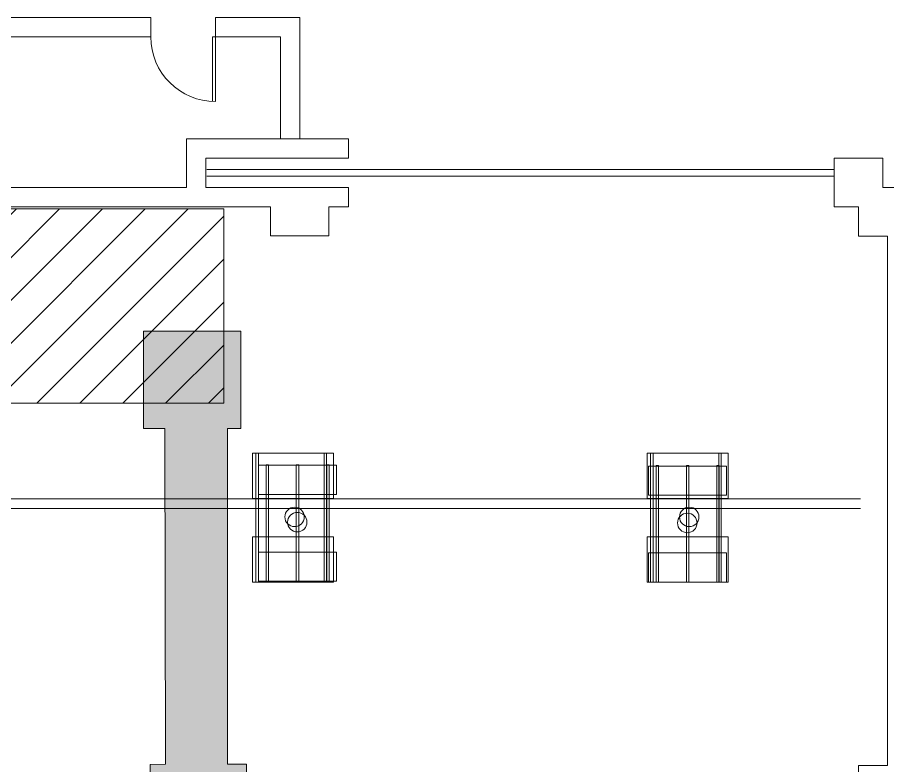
# Model space of a CAD drawing. Header units: inches. Extents: x -10671 to 1761, y -674 to 7170.
# Drawn here: x -3073 to -2535, y 3636 to 4098 of the extents above; entities that cross this region are included whole.
import ezdxf

# ---------------------------------------------------------------- set-up
doc = ezdxf.new("R2010")
doc.units = ezdxf.units.IN
doc.header["$LTSCALE"] = 19.2
doc.header["$MEASUREMENT"] = 0
for name, color, linetype, lineweight in [('DWG-0', 7, 'Continuous', 18), ('Venue-Ceiling-Lights', 7, 'Continuous', 5), ('Venue-Walls and Doors', 7, 'Continuous', 5)]:
    doc.layers.add(name, color=color, linetype=linetype, lineweight=lineweight)
for name, color, linetype, lineweight, true_color in [('PDF', 6, 'Continuous', 5, 0xff00ff), ('Venue-Ceiling-HVAC', 7, 'Continuous', 5, 0xbbbbbb), ('Venue-Concession Area', 2, 'Continuous', 18, 0xffff00), ('Venue-Rigging Steel-High', 7, 'Continuous', 5, 0x800000)]:
    doc.layers.add(name, color=color, linetype=linetype, lineweight=lineweight, true_color=true_color)

# ---------------------------------------------------------------- blocks, each defined once
blk = doc.blocks.new('A-xp01$0$AD03A')
at = {"layer": 'DWG-0'}
for p, q in [((0, 1), (0, 0)), ((0.049, 0), (0.049, 0.999)), ((0, 0), (0.049, 0))]:
    blk.add_line(p, q, dxfattribs=at)
blk.add_arc((0, 0), 1, 0, 90, dxfattribs=at)
blk = doc.blocks.new('Group-1367-1')
at = {"layer": 'PDF'}
for points, invisible_edges in [([(-2660.1, 3791.99, 388), (-2663.18, 3790.35, 388), (-2664.82, 3787.28, 388), (-2660.1, 3791.99, 388)], 15), ([(-2654.69, 3790.35, 388), (-2660.1, 3791.99, 388), (-2664.82, 3787.28, 388), (-2654.69, 3790.35, 388)], 15), ([(-2664.82, 3787.28, 398), (-2664.48, 3788.4, 398), (-2663.18, 3790.35, 398), (-2664.82, 3787.28, 398)], 14), ([(-2663.92, 3782.77, 398), (-2664.82, 3787.28, 398), (-2663.18, 3790.35, 398), (-2663.92, 3782.77, 398)], 15), ([(-2663.18, 3790.35, 388), (-2664.48, 3788.4, 388), (-2664.82, 3787.28, 388), (-2663.18, 3790.35, 388)], 13), ([(-2653.94, 3782.77, 388), (-2654.69, 3790.35, 388), (-2664.82, 3787.28, 388), (-2653.94, 3782.77, 388)], 15), ([(-2664.48, 3788.4, 398), (-2663.92, 3789.44, 398), (-2663.18, 3790.35, 398), (-2664.48, 3788.4, 398)], 12), ([(-2663.18, 3790.35, 388), (-2663.92, 3789.44, 388), (-2664.48, 3788.4, 388), (-2663.18, 3790.35, 388)], 12), ([(-2663.92, 3782.77, 398), (-2663.18, 3790.35, 398), (-2653.05, 3787.28, 398), (-2663.92, 3782.77, 398)], 15), ([(-2663.18, 3790.35, 398), (-2662.27, 3791.1, 398), (-2660.1, 3791.99, 398), (-2663.18, 3790.35, 398)], 14), ([(-2663.18, 3790.35, 398), (-2660.1, 3791.99, 398), (-2657.76, 3791.99, 398), (-2663.18, 3790.35, 398)], 15), ([(-2663.18, 3790.35, 398), (-2657.76, 3791.99, 398), (-2653.05, 3787.28, 398), (-2663.18, 3790.35, 398)], 15), ([(-2660.1, 3791.99, 388), (-2662.27, 3791.1, 388), (-2663.18, 3790.35, 388), (-2660.1, 3791.99, 388)], 13), ([(-2662.27, 3791.1, 398), (-2661.23, 3791.65, 398), (-2660.1, 3791.99, 398), (-2662.27, 3791.1, 398)], 12), ([(-2660.1, 3791.99, 388), (-2661.23, 3791.65, 388), (-2662.27, 3791.1, 388), (-2660.1, 3791.99, 388)], 12), ([(-2660.1, 3791.99, 398), (-2658.93, 3792.11, 398), (-2657.76, 3791.99, 398), (-2660.1, 3791.99, 398)], 12), ([(-2657.76, 3791.99, 388), (-2658.93, 3792.11, 388), (-2660.1, 3791.99, 388), (-2657.76, 3791.99, 388)], 12), ([(-2654.69, 3790.35, 388), (-2657.76, 3791.99, 388), (-2660.1, 3791.99, 388), (-2654.69, 3790.35, 388)], 15), ([(-2657.76, 3791.99, 398), (-2656.64, 3791.65, 398), (-2655.6, 3791.1, 398), (-2657.76, 3791.99, 398)], 12), ([(-2657.76, 3791.99, 398), (-2655.6, 3791.1, 398), (-2654.69, 3790.35, 398), (-2657.76, 3791.99, 398)], 13), ([(-2657.76, 3791.99, 398), (-2654.69, 3790.35, 398), (-2653.05, 3787.28, 398), (-2657.76, 3791.99, 398)], 15), ([(-2655.6, 3791.1, 388), (-2656.64, 3791.65, 388), (-2657.76, 3791.99, 388), (-2655.6, 3791.1, 388)], 12), ([(-2654.69, 3790.35, 388), (-2655.6, 3791.1, 388), (-2657.76, 3791.99, 388), (-2654.69, 3790.35, 388)], 14), ([(-2654.69, 3790.35, 398), (-2653.94, 3789.44, 398), (-2653.39, 3788.4, 398), (-2654.69, 3790.35, 398)], 12), ([(-2654.69, 3790.35, 398), (-2653.39, 3788.4, 398), (-2653.05, 3787.28, 398), (-2654.69, 3790.35, 398)], 13), ([(-2653.39, 3788.4, 388), (-2653.94, 3789.44, 388), (-2654.69, 3790.35, 388), (-2653.39, 3788.4, 388)], 12), ([(-2653.05, 3787.28, 388), (-2653.39, 3788.4, 388), (-2654.69, 3790.35, 388), (-2653.05, 3787.28, 388)], 14), ([(-2653.94, 3782.77, 388), (-2653.05, 3787.28, 388), (-2654.69, 3790.35, 388), (-2653.94, 3782.77, 388)], 15), ([(-2664.82, 3784.94, 398), (-2664.93, 3786.11, 398), (-2664.82, 3787.28, 398), (-2664.82, 3784.94, 398)], 12), ([(-2664.82, 3787.28, 388), (-2664.93, 3786.11, 388), (-2664.82, 3784.94, 388), (-2664.82, 3787.28, 388)], 12), ([(-2663.92, 3782.77, 398), (-2664.82, 3784.94, 398), (-2664.82, 3787.28, 398), (-2663.92, 3782.77, 398)], 15), ([(-2664.82, 3787.28, 388), (-2664.82, 3784.94, 388), (-2663.92, 3782.77, 388), (-2664.82, 3787.28, 388)], 15), ([(-2664.82, 3787.28, 388), (-2663.92, 3782.77, 388), (-2662.27, 3781.12, 388), (-2664.82, 3787.28, 388)], 15), ([(-2664.82, 3787.28, 388), (-2662.27, 3781.12, 388), (-2653.94, 3782.77, 388), (-2664.82, 3787.28, 388)], 15), ([(-2663.92, 3782.77, 398), (-2664.48, 3783.81, 398), (-2664.82, 3784.94, 398), (-2663.92, 3782.77, 398)], 12), ([(-2664.82, 3784.94, 388), (-2664.48, 3783.81, 388), (-2663.92, 3782.77, 388), (-2664.82, 3784.94, 388)], 12), ([(-2653.05, 3787.28, 398), (-2655.6, 3781.12, 398), (-2663.92, 3782.77, 398), (-2653.05, 3787.28, 398)], 15), ([(-2653.05, 3787.28, 398), (-2653.94, 3782.77, 398), (-2655.6, 3781.12, 398), (-2653.05, 3787.28, 398)], 15), ([(-2653.05, 3787.28, 398), (-2653.05, 3784.94, 398), (-2653.94, 3782.77, 398), (-2653.05, 3787.28, 398)], 15), ([(-2653.94, 3782.77, 388), (-2653.05, 3784.94, 388), (-2653.05, 3787.28, 388), (-2653.94, 3782.77, 388)], 15), ([(-2653.05, 3784.94, 398), (-2653.39, 3783.81, 398), (-2653.94, 3782.77, 398), (-2653.05, 3784.94, 398)], 12), ([(-2653.94, 3782.77, 388), (-2653.39, 3783.81, 388), (-2653.05, 3784.94, 388), (-2653.94, 3782.77, 388)], 12), ([(-2653.05, 3787.28, 398), (-2652.93, 3786.11, 398), (-2653.05, 3784.94, 398), (-2653.05, 3787.28, 398)], 12), ([(-2653.05, 3784.94, 388), (-2652.93, 3786.11, 388), (-2653.05, 3787.28, 388), (-2653.05, 3784.94, 388)], 12), ([(-2662.27, 3781.12, 398), (-2663.18, 3781.86, 398), (-2663.92, 3782.77, 398), (-2662.27, 3781.12, 398)], 12), ([(-2660.1, 3780.22, 398), (-2662.27, 3781.12, 398), (-2663.92, 3782.77, 398), (-2660.1, 3780.22, 398)], 15), ([(-2655.6, 3781.12, 398), (-2660.1, 3780.22, 398), (-2663.92, 3782.77, 398), (-2655.6, 3781.12, 398)], 15), ([(-2663.92, 3782.77, 388), (-2663.18, 3781.86, 388), (-2662.27, 3781.12, 388), (-2663.92, 3782.77, 388)], 12), ([(-2662.27, 3781.12, 388), (-2657.76, 3780.22, 388), (-2653.94, 3782.77, 388), (-2662.27, 3781.12, 388)], 15), ([(-2660.1, 3780.22, 398), (-2661.23, 3780.56, 398), (-2662.27, 3781.12, 398), (-2660.1, 3780.22, 398)], 12), ([(-2662.27, 3781.12, 388), (-2661.23, 3780.56, 388), (-2660.1, 3780.22, 388), (-2662.27, 3781.12, 388)], 12), ([(-2662.27, 3781.12, 388), (-2660.1, 3780.22, 388), (-2657.76, 3780.22, 388), (-2662.27, 3781.12, 388)], 15), ([(-2655.6, 3781.12, 398), (-2657.76, 3780.22, 398), (-2660.1, 3780.22, 398), (-2655.6, 3781.12, 398)], 15), ([(-2657.76, 3780.22, 398), (-2658.93, 3780.11, 398), (-2660.1, 3780.22, 398), (-2657.76, 3780.22, 398)], 12), ([(-2660.1, 3780.22, 388), (-2658.93, 3780.11, 388), (-2657.76, 3780.22, 388), (-2660.1, 3780.22, 388)], 12), ([(-2657.76, 3780.22, 388), (-2655.6, 3781.12, 388), (-2653.94, 3782.77, 388), (-2657.76, 3780.22, 388)], 15), ([(-2655.6, 3781.12, 398), (-2656.64, 3780.56, 398), (-2657.76, 3780.22, 398), (-2655.6, 3781.12, 398)], 12), ([(-2657.76, 3780.22, 388), (-2656.64, 3780.56, 388), (-2655.6, 3781.12, 388), (-2657.76, 3780.22, 388)], 12), ([(-2653.94, 3782.77, 398), (-2654.69, 3781.86, 398), (-2655.6, 3781.12, 398), (-2653.94, 3782.77, 398)], 12), ([(-2655.6, 3781.12, 388), (-2654.69, 3781.86, 388), (-2653.94, 3782.77, 388), (-2655.6, 3781.12, 388)], 12)]:
    blk.add_3dface(points, dxfattribs=dict(at, invisible_edges=invisible_edges))
for points in [[(-2664.48, 3788.4, 388), (-2664.48, 3788.4, 398), (-2663.92, 3789.44, 398), (-2663.92, 3789.44, 388)], [(-2663.92, 3789.44, 388), (-2663.92, 3789.44, 398), (-2663.18, 3790.35, 398), (-2663.18, 3790.35, 388)], [(-2663.18, 3790.35, 388), (-2663.18, 3790.35, 398), (-2662.27, 3791.1, 398), (-2662.27, 3791.1, 388)], [(-2662.27, 3791.1, 388), (-2662.27, 3791.1, 398), (-2661.23, 3791.65, 398), (-2661.23, 3791.65, 388)], [(-2661.23, 3791.65, 388), (-2661.23, 3791.65, 398), (-2660.1, 3791.99, 398), (-2660.1, 3791.99, 388)], [(-2660.1, 3791.99, 388), (-2660.1, 3791.99, 398), (-2658.93, 3792.11, 398), (-2658.93, 3792.11, 388)], [(-2658.93, 3792.11, 388), (-2658.93, 3792.11, 398), (-2657.76, 3791.99, 398), (-2657.76, 3791.99, 388)], [(-2657.76, 3791.99, 388), (-2657.76, 3791.99, 398), (-2656.64, 3791.65, 398), (-2656.64, 3791.65, 388)], [(-2656.64, 3791.65, 388), (-2656.64, 3791.65, 398), (-2655.6, 3791.1, 398), (-2655.6, 3791.1, 388)], [(-2655.6, 3791.1, 388), (-2655.6, 3791.1, 398), (-2654.69, 3790.35, 398), (-2654.69, 3790.35, 388)], [(-2654.69, 3790.35, 388), (-2654.69, 3790.35, 398), (-2653.94, 3789.44, 398), (-2653.94, 3789.44, 388)], [(-2653.94, 3789.44, 388), (-2653.94, 3789.44, 398), (-2653.39, 3788.4, 398), (-2653.39, 3788.4, 388)], [(-2664.93, 3786.11, 388), (-2664.93, 3786.11, 398), (-2664.82, 3787.28, 398), (-2664.82, 3787.28, 388)], [(-2664.82, 3784.94, 388), (-2664.82, 3784.94, 398), (-2664.93, 3786.11, 398), (-2664.93, 3786.11, 388)], [(-2664.82, 3787.28, 388), (-2664.82, 3787.28, 398), (-2664.48, 3788.4, 398), (-2664.48, 3788.4, 388)], [(-2664.48, 3783.81, 388), (-2664.48, 3783.81, 398), (-2664.82, 3784.94, 398), (-2664.82, 3784.94, 388)], [(-2663.92, 3782.77, 388), (-2663.92, 3782.77, 398), (-2664.48, 3783.81, 398), (-2664.48, 3783.81, 388)], [(-2653.39, 3783.81, 388), (-2653.39, 3783.81, 398), (-2653.94, 3782.77, 398), (-2653.94, 3782.77, 388)], [(-2653.39, 3788.4, 388), (-2653.39, 3788.4, 398), (-2653.05, 3787.28, 398), (-2653.05, 3787.28, 388)], [(-2653.05, 3784.94, 388), (-2653.05, 3784.94, 398), (-2653.39, 3783.81, 398), (-2653.39, 3783.81, 388)], [(-2653.05, 3787.28, 388), (-2653.05, 3787.28, 398), (-2652.93, 3786.11, 398), (-2652.93, 3786.11, 388)], [(-2652.93, 3786.11, 388), (-2652.93, 3786.11, 398), (-2653.05, 3784.94, 398), (-2653.05, 3784.94, 388)], [(-2663.18, 3781.86, 388), (-2663.18, 3781.86, 398), (-2663.92, 3782.77, 398), (-2663.92, 3782.77, 388)], [(-2662.27, 3781.12, 388), (-2662.27, 3781.12, 398), (-2663.18, 3781.86, 398), (-2663.18, 3781.86, 388)], [(-2661.23, 3780.56, 388), (-2661.23, 3780.56, 398), (-2662.27, 3781.12, 398), (-2662.27, 3781.12, 388)], [(-2660.1, 3780.22, 388), (-2660.1, 3780.22, 398), (-2661.23, 3780.56, 398), (-2661.23, 3780.56, 388)], [(-2658.93, 3780.11, 388), (-2658.93, 3780.11, 398), (-2660.1, 3780.22, 398), (-2660.1, 3780.22, 388)], [(-2657.76, 3780.22, 388), (-2657.76, 3780.22, 398), (-2658.93, 3780.11, 398), (-2658.93, 3780.11, 388)], [(-2656.64, 3780.56, 388), (-2656.64, 3780.56, 398), (-2657.76, 3780.22, 398), (-2657.76, 3780.22, 388)], [(-2655.6, 3781.12, 388), (-2655.6, 3781.12, 398), (-2656.64, 3780.56, 398), (-2656.64, 3780.56, 388)], [(-2654.69, 3781.86, 388), (-2654.69, 3781.86, 398), (-2655.6, 3781.12, 398), (-2655.6, 3781.12, 388)], [(-2653.94, 3782.77, 388), (-2653.94, 3782.77, 398), (-2654.69, 3781.86, 398), (-2654.69, 3781.86, 388)]]:
    blk.add_3dface(points, dxfattribs=at)
blk = doc.blocks.new('Group-1368-1')
at = {"layer": 'PDF'}
for points in [[(-2682.81, 3821.21, 393.91), (-2682.81, 3821.21, 397.91), (-2634.81, 3821.21, 397.91), (-2634.81, 3821.21, 393.91)], [(-2682.81, 3803.21, 393.91), (-2682.81, 3803.21, 397.91), (-2682.81, 3821.21, 397.91), (-2682.81, 3821.21, 393.91)], [(-2634.81, 3821.21, 397.91), (-2682.81, 3821.21, 397.91), (-2682.81, 3803.21, 397.91), (-2634.81, 3803.21, 397.91)], [(-2634.81, 3803.21, 393.91), (-2682.81, 3803.21, 393.91), (-2682.81, 3821.21, 393.91), (-2634.81, 3821.21, 393.91)], [(-2634.81, 3821.21, 393.91), (-2634.81, 3821.21, 397.91), (-2634.81, 3803.21, 397.91), (-2634.81, 3803.21, 393.91)], [(-2634.81, 3803.21, 393.91), (-2634.81, 3803.21, 397.91), (-2682.81, 3803.21, 397.91), (-2682.81, 3803.21, 393.91)]]:
    blk.add_3dface(points, dxfattribs=at)
blk = doc.blocks.new('Group-1369-1')
at = {"layer": 'PDF'}
for points in [[(-2640.7, 3821.6, 397.97), (-2640.7, 3821.6, 398.97), (-2639.2, 3821.6, 398.97), (-2639.2, 3821.6, 397.97)], [(-2640.7, 3749.6, 397.97), (-2640.7, 3749.6, 398.97), (-2640.7, 3821.6, 398.97), (-2640.7, 3821.6, 397.97)], [(-2639.2, 3821.6, 398.97), (-2640.7, 3821.6, 398.97), (-2640.7, 3749.6, 398.97), (-2639.2, 3749.6, 398.97)], [(-2639.2, 3749.6, 397.97), (-2640.7, 3749.6, 397.97), (-2640.7, 3821.6, 397.97), (-2639.2, 3821.6, 397.97)], [(-2639.2, 3821.6, 397.97), (-2639.2, 3821.6, 398.97), (-2639.2, 3749.6, 398.97), (-2639.2, 3749.6, 397.97)], [(-2639.2, 3749.6, 397.97), (-2639.2, 3749.6, 398.97), (-2640.7, 3749.6, 398.97), (-2640.7, 3749.6, 397.97)]]:
    blk.add_3dface(points, dxfattribs=at)
blk = doc.blocks.new('Group-1370-1')
at = {"layer": 'PDF'}
for points in [[(-2659.52, 3821.6, 397.97), (-2659.52, 3821.6, 398.97), (-2658.02, 3821.6, 398.97), (-2658.02, 3821.6, 397.97)], [(-2659.52, 3749.6, 397.97), (-2659.52, 3749.6, 398.97), (-2659.52, 3821.6, 398.97), (-2659.52, 3821.6, 397.97)], [(-2658.02, 3821.6, 398.97), (-2659.52, 3821.6, 398.97), (-2659.52, 3749.6, 398.97), (-2658.02, 3749.6, 398.97)], [(-2658.02, 3749.6, 397.97), (-2659.52, 3749.6, 397.97), (-2659.52, 3821.6, 397.97), (-2658.02, 3821.6, 397.97)], [(-2658.02, 3821.6, 397.97), (-2658.02, 3821.6, 398.97), (-2658.02, 3749.6, 398.97), (-2658.02, 3749.6, 397.97)], [(-2658.02, 3749.6, 397.97), (-2658.02, 3749.6, 398.97), (-2659.52, 3749.6, 398.97), (-2659.52, 3749.6, 397.97)]]:
    blk.add_3dface(points, dxfattribs=at)
blk = doc.blocks.new('Group-1371-1')
at = {"layer": 'PDF'}
for points in [[(-2678.12, 3821.6, 397.97), (-2678.12, 3821.6, 398.97), (-2676.62, 3821.6, 398.97), (-2676.62, 3821.6, 397.97)], [(-2678.12, 3749.6, 397.97), (-2678.12, 3749.6, 398.97), (-2678.12, 3821.6, 398.97), (-2678.12, 3821.6, 397.97)], [(-2676.62, 3821.6, 398.97), (-2678.12, 3821.6, 398.97), (-2678.12, 3749.6, 398.97), (-2676.62, 3749.6, 398.97)], [(-2676.62, 3749.6, 397.97), (-2678.12, 3749.6, 397.97), (-2678.12, 3821.6, 397.97), (-2676.62, 3821.6, 397.97)], [(-2676.62, 3821.6, 397.97), (-2676.62, 3821.6, 398.97), (-2676.62, 3749.6, 398.97), (-2676.62, 3749.6, 397.97)], [(-2676.62, 3749.6, 397.97), (-2676.62, 3749.6, 398.97), (-2678.12, 3749.6, 398.97), (-2678.12, 3749.6, 397.97)]]:
    blk.add_3dface(points, dxfattribs=at)
blk = doc.blocks.new('Group-1372-1')
at = {"layer": 'PDF'}
for points in [[(-2682.81, 3767.58, 393.91), (-2682.81, 3767.58, 397.91), (-2634.81, 3767.58, 397.91), (-2634.81, 3767.58, 393.91)], [(-2682.81, 3749.58, 393.91), (-2682.81, 3749.58, 397.91), (-2682.81, 3767.58, 397.91), (-2682.81, 3767.58, 393.91)], [(-2634.81, 3767.58, 397.91), (-2682.81, 3767.58, 397.91), (-2682.81, 3749.58, 397.91), (-2634.81, 3749.58, 397.91)], [(-2634.81, 3749.58, 393.91), (-2682.81, 3749.58, 393.91), (-2682.81, 3767.58, 393.91), (-2634.81, 3767.58, 393.91)], [(-2634.81, 3767.58, 393.91), (-2634.81, 3767.58, 397.91), (-2634.81, 3749.58, 397.91), (-2634.81, 3749.58, 393.91)], [(-2634.81, 3749.58, 393.91), (-2634.81, 3749.58, 397.91), (-2682.81, 3749.58, 397.91), (-2682.81, 3749.58, 393.91)]]:
    blk.add_3dface(points, dxfattribs=at)
blk = doc.blocks.new('Group-1373-1')
at = {"layer": 'PDF'}
for name in ['Group-1371-1', 'Group-1370-1', 'Group-1369-1', 'Group-1368-1', 'Group-1367-1', 'Group-1372-1']:
    blk.add_blockref(name, (0, 0), dxfattribs=at)
blk = doc.blocks.new('Group-1451-1')
at = {"layer": 'PDF'}
for points, invisible_edges in [([(-2905.7, 3785.44, 398), (-2904.8, 3789.95, 398), (-2902.11, 3792.16, 398), (-2905.7, 3785.44, 398)], 15), ([(-2905.7, 3785.44, 398), (-2902.11, 3792.16, 398), (-2897.52, 3792.16, 398), (-2905.7, 3785.44, 398)], 15), ([(-2905.7, 3785.44, 398), (-2897.52, 3792.16, 398), (-2893.93, 3785.44, 398), (-2905.7, 3785.44, 398)], 15), ([(-2902.11, 3792.16, 388), (-2904.8, 3789.95, 388), (-2905.7, 3787.78, 388), (-2902.11, 3792.16, 388)], 15), ([(-2893.93, 3787.78, 388), (-2902.11, 3792.16, 388), (-2905.7, 3787.78, 388), (-2893.93, 3787.78, 388)], 15), ([(-2905.7, 3787.78, 398), (-2905.36, 3788.91, 398), (-2904.8, 3789.95, 398), (-2905.7, 3787.78, 398)], 12), ([(-2905.7, 3785.44, 398), (-2905.7, 3787.78, 398), (-2904.8, 3789.95, 398), (-2905.7, 3785.44, 398)], 15), ([(-2904.8, 3789.95, 388), (-2905.36, 3788.91, 388), (-2905.7, 3787.78, 388), (-2904.8, 3789.95, 388)], 12), ([(-2904.8, 3789.95, 398), (-2904.05, 3790.86, 398), (-2902.11, 3792.16, 398), (-2904.8, 3789.95, 398)], 14), ([(-2902.11, 3792.16, 388), (-2904.05, 3790.86, 388), (-2904.8, 3789.95, 388), (-2902.11, 3792.16, 388)], 13), ([(-2904.05, 3790.86, 398), (-2903.15, 3791.6, 398), (-2902.11, 3792.16, 398), (-2904.05, 3790.86, 398)], 12), ([(-2902.11, 3792.16, 388), (-2903.15, 3791.6, 388), (-2904.05, 3790.86, 388), (-2902.11, 3792.16, 388)], 12), ([(-2902.11, 3792.16, 398), (-2900.98, 3792.5, 398), (-2899.81, 3792.61, 398), (-2902.11, 3792.16, 398)], 12), ([(-2902.11, 3792.16, 398), (-2899.81, 3792.61, 398), (-2897.52, 3792.16, 398), (-2902.11, 3792.16, 398)], 15), ([(-2899.81, 3792.61, 388), (-2900.98, 3792.5, 388), (-2902.11, 3792.16, 388), (-2899.81, 3792.61, 388)], 12), ([(-2897.52, 3792.16, 388), (-2899.81, 3792.61, 388), (-2902.11, 3792.16, 388), (-2897.52, 3792.16, 388)], 15), ([(-2893.93, 3787.78, 388), (-2897.52, 3792.16, 388), (-2902.11, 3792.16, 388), (-2893.93, 3787.78, 388)], 15), ([(-2899.81, 3792.61, 398), (-2898.64, 3792.5, 398), (-2897.52, 3792.16, 398), (-2899.81, 3792.61, 398)], 12), ([(-2897.52, 3792.16, 388), (-2898.64, 3792.5, 388), (-2899.81, 3792.61, 388), (-2897.52, 3792.16, 388)], 12), ([(-2897.52, 3792.16, 398), (-2896.48, 3791.6, 398), (-2895.57, 3790.86, 398), (-2897.52, 3792.16, 398)], 12), ([(-2897.52, 3792.16, 398), (-2895.57, 3790.86, 398), (-2894.82, 3789.95, 398), (-2897.52, 3792.16, 398)], 13), ([(-2897.52, 3792.16, 398), (-2894.82, 3789.95, 398), (-2893.93, 3785.44, 398), (-2897.52, 3792.16, 398)], 15), ([(-2895.57, 3790.86, 388), (-2896.48, 3791.6, 388), (-2897.52, 3792.16, 388), (-2895.57, 3790.86, 388)], 12), ([(-2894.82, 3789.95, 388), (-2895.57, 3790.86, 388), (-2897.52, 3792.16, 388), (-2894.82, 3789.95, 388)], 14), ([(-2893.93, 3787.78, 388), (-2894.82, 3789.95, 388), (-2897.52, 3792.16, 388), (-2893.93, 3787.78, 388)], 15), ([(-2894.82, 3789.95, 398), (-2894.27, 3788.91, 398), (-2893.93, 3787.78, 398), (-2894.82, 3789.95, 398)], 12), ([(-2894.82, 3789.95, 398), (-2893.93, 3787.78, 398), (-2893.93, 3785.44, 398), (-2894.82, 3789.95, 398)], 15), ([(-2893.93, 3787.78, 388), (-2894.27, 3788.91, 388), (-2894.82, 3789.95, 388), (-2893.93, 3787.78, 388)], 12), ([(-2905.7, 3785.44, 398), (-2905.81, 3786.61, 398), (-2905.7, 3787.78, 398), (-2905.7, 3785.44, 398)], 12), ([(-2905.7, 3787.78, 388), (-2905.81, 3786.61, 388), (-2905.7, 3785.44, 388), (-2905.7, 3787.78, 388)], 12), ([(-2905.7, 3787.78, 388), (-2905.7, 3785.44, 388), (-2904.8, 3783.28, 388), (-2905.7, 3787.78, 388)], 15), ([(-2905.7, 3787.78, 388), (-2904.8, 3783.28, 388), (-2902.11, 3781.07, 388), (-2905.7, 3787.78, 388)], 15), ([(-2905.7, 3787.78, 388), (-2902.11, 3781.07, 388), (-2897.52, 3781.07, 388), (-2905.7, 3787.78, 388)], 15), ([(-2905.7, 3787.78, 388), (-2897.52, 3781.07, 388), (-2893.93, 3787.78, 388), (-2905.7, 3787.78, 388)], 15), ([(-2904.8, 3783.28, 398), (-2905.36, 3784.32, 398), (-2905.7, 3785.44, 398), (-2904.8, 3783.28, 398)], 12), ([(-2902.11, 3781.07, 398), (-2904.8, 3783.28, 398), (-2905.7, 3785.44, 398), (-2902.11, 3781.07, 398)], 15), ([(-2893.93, 3785.44, 398), (-2902.11, 3781.07, 398), (-2905.7, 3785.44, 398), (-2893.93, 3785.44, 398)], 15), ([(-2905.7, 3785.44, 388), (-2905.36, 3784.32, 388), (-2904.8, 3783.28, 388), (-2905.7, 3785.44, 388)], 12), ([(-2893.93, 3785.44, 398), (-2897.52, 3781.07, 398), (-2902.11, 3781.07, 398), (-2893.93, 3785.44, 398)], 15), ([(-2897.52, 3781.07, 388), (-2894.82, 3783.28, 388), (-2893.93, 3787.78, 388), (-2897.52, 3781.07, 388)], 15), ([(-2893.93, 3785.44, 398), (-2894.82, 3783.28, 398), (-2897.52, 3781.07, 398), (-2893.93, 3785.44, 398)], 15), ([(-2894.82, 3783.28, 388), (-2893.93, 3785.44, 388), (-2893.93, 3787.78, 388), (-2894.82, 3783.28, 388)], 15), ([(-2893.93, 3785.44, 398), (-2894.27, 3784.32, 398), (-2894.82, 3783.28, 398), (-2893.93, 3785.44, 398)], 12), ([(-2894.82, 3783.28, 388), (-2894.27, 3784.32, 388), (-2893.93, 3785.44, 388), (-2894.82, 3783.28, 388)], 12), ([(-2893.93, 3787.78, 398), (-2893.81, 3786.61, 398), (-2893.93, 3785.44, 398), (-2893.93, 3787.78, 398)], 12), ([(-2893.93, 3785.44, 388), (-2893.81, 3786.61, 388), (-2893.93, 3787.78, 388), (-2893.93, 3785.44, 388)], 12), ([(-2902.11, 3781.07, 398), (-2904.05, 3782.37, 398), (-2904.8, 3783.28, 398), (-2902.11, 3781.07, 398)], 13), ([(-2904.8, 3783.28, 388), (-2904.05, 3782.37, 388), (-2902.11, 3781.07, 388), (-2904.8, 3783.28, 388)], 14), ([(-2902.11, 3781.07, 398), (-2903.15, 3781.63, 398), (-2904.05, 3782.37, 398), (-2902.11, 3781.07, 398)], 12), ([(-2904.05, 3782.37, 388), (-2903.15, 3781.63, 388), (-2902.11, 3781.07, 388), (-2904.05, 3782.37, 388)], 12), ([(-2899.81, 3780.61, 398), (-2900.98, 3780.73, 398), (-2902.11, 3781.07, 398), (-2899.81, 3780.61, 398)], 12), ([(-2897.52, 3781.07, 398), (-2899.81, 3780.61, 398), (-2902.11, 3781.07, 398), (-2897.52, 3781.07, 398)], 15), ([(-2902.11, 3781.07, 388), (-2900.98, 3780.73, 388), (-2899.81, 3780.61, 388), (-2902.11, 3781.07, 388)], 12), ([(-2902.11, 3781.07, 388), (-2899.81, 3780.61, 388), (-2897.52, 3781.07, 388), (-2902.11, 3781.07, 388)], 15), ([(-2897.52, 3781.07, 398), (-2898.64, 3780.73, 398), (-2899.81, 3780.61, 398), (-2897.52, 3781.07, 398)], 12), ([(-2899.81, 3780.61, 388), (-2898.64, 3780.73, 388), (-2897.52, 3781.07, 388), (-2899.81, 3780.61, 388)], 12), ([(-2894.82, 3783.28, 398), (-2895.57, 3782.37, 398), (-2897.52, 3781.07, 398), (-2894.82, 3783.28, 398)], 14), ([(-2897.52, 3781.07, 388), (-2895.57, 3782.37, 388), (-2894.82, 3783.28, 388), (-2897.52, 3781.07, 388)], 13), ([(-2895.57, 3782.37, 398), (-2896.48, 3781.63, 398), (-2897.52, 3781.07, 398), (-2895.57, 3782.37, 398)], 12), ([(-2897.52, 3781.07, 388), (-2896.48, 3781.63, 388), (-2895.57, 3782.37, 388), (-2897.52, 3781.07, 388)], 12)]:
    blk.add_3dface(points, dxfattribs=dict(at, invisible_edges=invisible_edges))
for points in [[(-2905.36, 3788.91, 388), (-2905.36, 3788.91, 398), (-2904.8, 3789.95, 398), (-2904.8, 3789.95, 388)], [(-2904.8, 3789.95, 388), (-2904.8, 3789.95, 398), (-2904.05, 3790.86, 398), (-2904.05, 3790.86, 388)], [(-2904.05, 3790.86, 388), (-2904.05, 3790.86, 398), (-2903.15, 3791.6, 398), (-2903.15, 3791.6, 388)], [(-2903.15, 3791.6, 388), (-2903.15, 3791.6, 398), (-2902.11, 3792.16, 398), (-2902.11, 3792.16, 388)], [(-2902.11, 3792.16, 388), (-2902.11, 3792.16, 398), (-2900.98, 3792.5, 398), (-2900.98, 3792.5, 388)], [(-2900.98, 3792.5, 388), (-2900.98, 3792.5, 398), (-2899.81, 3792.61, 398), (-2899.81, 3792.61, 388)], [(-2899.81, 3792.61, 388), (-2899.81, 3792.61, 398), (-2898.64, 3792.5, 398), (-2898.64, 3792.5, 388)], [(-2898.64, 3792.5, 388), (-2898.64, 3792.5, 398), (-2897.52, 3792.16, 398), (-2897.52, 3792.16, 388)], [(-2897.52, 3792.16, 388), (-2897.52, 3792.16, 398), (-2896.48, 3791.6, 398), (-2896.48, 3791.6, 388)], [(-2896.48, 3791.6, 388), (-2896.48, 3791.6, 398), (-2895.57, 3790.86, 398), (-2895.57, 3790.86, 388)], [(-2895.57, 3790.86, 388), (-2895.57, 3790.86, 398), (-2894.82, 3789.95, 398), (-2894.82, 3789.95, 388)], [(-2894.82, 3789.95, 388), (-2894.82, 3789.95, 398), (-2894.27, 3788.91, 398), (-2894.27, 3788.91, 388)], [(-2905.81, 3786.61, 388), (-2905.81, 3786.61, 398), (-2905.7, 3787.78, 398), (-2905.7, 3787.78, 388)], [(-2905.7, 3785.44, 388), (-2905.7, 3785.44, 398), (-2905.81, 3786.61, 398), (-2905.81, 3786.61, 388)], [(-2905.7, 3787.78, 388), (-2905.7, 3787.78, 398), (-2905.36, 3788.91, 398), (-2905.36, 3788.91, 388)], [(-2905.36, 3784.32, 388), (-2905.36, 3784.32, 398), (-2905.7, 3785.44, 398), (-2905.7, 3785.44, 388)], [(-2904.8, 3783.28, 388), (-2904.8, 3783.28, 398), (-2905.36, 3784.32, 398), (-2905.36, 3784.32, 388)], [(-2894.27, 3784.32, 388), (-2894.27, 3784.32, 398), (-2894.82, 3783.28, 398), (-2894.82, 3783.28, 388)], [(-2894.27, 3788.91, 388), (-2894.27, 3788.91, 398), (-2893.93, 3787.78, 398), (-2893.93, 3787.78, 388)], [(-2893.93, 3785.44, 388), (-2893.93, 3785.44, 398), (-2894.27, 3784.32, 398), (-2894.27, 3784.32, 388)], [(-2893.93, 3787.78, 388), (-2893.93, 3787.78, 398), (-2893.81, 3786.61, 398), (-2893.81, 3786.61, 388)], [(-2893.81, 3786.61, 388), (-2893.81, 3786.61, 398), (-2893.93, 3785.44, 398), (-2893.93, 3785.44, 388)], [(-2904.05, 3782.37, 388), (-2904.05, 3782.37, 398), (-2904.8, 3783.28, 398), (-2904.8, 3783.28, 388)], [(-2903.15, 3781.63, 388), (-2903.15, 3781.63, 398), (-2904.05, 3782.37, 398), (-2904.05, 3782.37, 388)], [(-2902.11, 3781.07, 388), (-2902.11, 3781.07, 398), (-2903.15, 3781.63, 398), (-2903.15, 3781.63, 388)], [(-2900.98, 3780.73, 388), (-2900.98, 3780.73, 398), (-2902.11, 3781.07, 398), (-2902.11, 3781.07, 388)], [(-2899.81, 3780.61, 388), (-2899.81, 3780.61, 398), (-2900.98, 3780.73, 398), (-2900.98, 3780.73, 388)], [(-2898.64, 3780.73, 388), (-2898.64, 3780.73, 398), (-2899.81, 3780.61, 398), (-2899.81, 3780.61, 388)], [(-2897.52, 3781.07, 388), (-2897.52, 3781.07, 398), (-2898.64, 3780.73, 398), (-2898.64, 3780.73, 388)], [(-2896.48, 3781.63, 388), (-2896.48, 3781.63, 398), (-2897.52, 3781.07, 398), (-2897.52, 3781.07, 388)], [(-2895.57, 3782.37, 388), (-2895.57, 3782.37, 398), (-2896.48, 3781.63, 398), (-2896.48, 3781.63, 388)], [(-2894.82, 3783.28, 388), (-2894.82, 3783.28, 398), (-2895.57, 3782.37, 398), (-2895.57, 3782.37, 388)]]:
    blk.add_3dface(points, dxfattribs=at)
blk = doc.blocks.new('Group-1452-1')
at = {"layer": 'PDF'}
for points in [[(-2923.69, 3821.72, 393.91), (-2923.69, 3821.72, 397.91), (-2875.69, 3821.72, 397.91), (-2875.69, 3821.72, 393.91)], [(-2923.69, 3803.72, 393.91), (-2923.69, 3803.72, 397.91), (-2923.69, 3821.72, 397.91), (-2923.69, 3821.72, 393.91)], [(-2875.69, 3821.72, 397.91), (-2923.69, 3821.72, 397.91), (-2923.69, 3803.72, 397.91), (-2875.69, 3803.72, 397.91)], [(-2875.69, 3803.72, 393.91), (-2923.69, 3803.72, 393.91), (-2923.69, 3821.72, 393.91), (-2875.69, 3821.72, 393.91)], [(-2875.69, 3821.72, 393.91), (-2875.69, 3821.72, 397.91), (-2875.69, 3803.72, 397.91), (-2875.69, 3803.72, 393.91)], [(-2875.69, 3803.72, 393.91), (-2875.69, 3803.72, 397.91), (-2923.69, 3803.72, 397.91), (-2923.69, 3803.72, 393.91)]]:
    blk.add_3dface(points, dxfattribs=at)
blk = doc.blocks.new('Group-1453-1')
at = {"layer": 'PDF'}
for points in [[(-2881.58, 3822.11, 397.97), (-2881.58, 3822.11, 398.97), (-2880.08, 3822.11, 398.97), (-2880.08, 3822.11, 397.97)], [(-2881.58, 3750.11, 397.97), (-2881.58, 3750.11, 398.97), (-2881.58, 3822.11, 398.97), (-2881.58, 3822.11, 397.97)], [(-2880.08, 3822.11, 398.97), (-2881.58, 3822.11, 398.97), (-2881.58, 3750.11, 398.97), (-2880.08, 3750.11, 398.97)], [(-2880.08, 3750.11, 397.97), (-2881.58, 3750.11, 397.97), (-2881.58, 3822.11, 397.97), (-2880.08, 3822.11, 397.97)], [(-2880.08, 3822.11, 397.97), (-2880.08, 3822.11, 398.97), (-2880.08, 3750.11, 398.97), (-2880.08, 3750.11, 397.97)], [(-2880.08, 3750.11, 397.97), (-2880.08, 3750.11, 398.97), (-2881.58, 3750.11, 398.97), (-2881.58, 3750.11, 397.97)]]:
    blk.add_3dface(points, dxfattribs=at)
blk = doc.blocks.new('Group-1454-1')
at = {"layer": 'PDF'}
for points in [[(-2900.4, 3822.11, 397.97), (-2900.4, 3822.11, 398.97), (-2898.9, 3822.11, 398.97), (-2898.9, 3822.11, 397.97)], [(-2900.4, 3750.11, 397.97), (-2900.4, 3750.11, 398.97), (-2900.4, 3822.11, 398.97), (-2900.4, 3822.11, 397.97)], [(-2898.9, 3822.11, 398.97), (-2900.4, 3822.11, 398.97), (-2900.4, 3750.11, 398.97), (-2898.9, 3750.11, 398.97)], [(-2898.9, 3750.11, 397.97), (-2900.4, 3750.11, 397.97), (-2900.4, 3822.11, 397.97), (-2898.9, 3822.11, 397.97)], [(-2898.9, 3822.11, 397.97), (-2898.9, 3822.11, 398.97), (-2898.9, 3750.11, 398.97), (-2898.9, 3750.11, 397.97)], [(-2898.9, 3750.11, 397.97), (-2898.9, 3750.11, 398.97), (-2900.4, 3750.11, 398.97), (-2900.4, 3750.11, 397.97)]]:
    blk.add_3dface(points, dxfattribs=at)
blk = doc.blocks.new('Group-1455-1')
at = {"layer": 'PDF'}
for points in [[(-2919, 3822.11, 397.97), (-2919, 3822.11, 398.97), (-2917.5, 3822.11, 398.97), (-2917.5, 3822.11, 397.97)], [(-2919, 3750.11, 397.97), (-2919, 3750.11, 398.97), (-2919, 3822.11, 398.97), (-2919, 3822.11, 397.97)], [(-2917.5, 3822.11, 398.97), (-2919, 3822.11, 398.97), (-2919, 3750.11, 398.97), (-2917.5, 3750.11, 398.97)], [(-2917.5, 3750.11, 397.97), (-2919, 3750.11, 397.97), (-2919, 3822.11, 397.97), (-2917.5, 3822.11, 397.97)], [(-2917.5, 3822.11, 397.97), (-2917.5, 3822.11, 398.97), (-2917.5, 3750.11, 398.97), (-2917.5, 3750.11, 397.97)], [(-2917.5, 3750.11, 397.97), (-2917.5, 3750.11, 398.97), (-2919, 3750.11, 398.97), (-2919, 3750.11, 397.97)]]:
    blk.add_3dface(points, dxfattribs=at)
blk = doc.blocks.new('Group-1456-1')
at = {"layer": 'PDF'}
for points in [[(-2923.69, 3768.09, 393.91), (-2923.69, 3768.09, 397.91), (-2875.69, 3768.09, 397.91), (-2875.69, 3768.09, 393.91)], [(-2923.69, 3750.09, 393.91), (-2923.69, 3750.09, 397.91), (-2923.69, 3768.09, 397.91), (-2923.69, 3768.09, 393.91)], [(-2875.69, 3768.09, 397.91), (-2923.69, 3768.09, 397.91), (-2923.69, 3750.09, 397.91), (-2875.69, 3750.09, 397.91)], [(-2875.69, 3750.09, 393.91), (-2923.69, 3750.09, 393.91), (-2923.69, 3768.09, 393.91), (-2875.69, 3768.09, 393.91)], [(-2875.69, 3768.09, 393.91), (-2875.69, 3768.09, 397.91), (-2875.69, 3750.09, 397.91), (-2875.69, 3750.09, 393.91)], [(-2875.69, 3750.09, 393.91), (-2875.69, 3750.09, 397.91), (-2923.69, 3750.09, 397.91), (-2923.69, 3750.09, 393.91)]]:
    blk.add_3dface(points, dxfattribs=at)
blk = doc.blocks.new('Group-1457-1')
at = {"layer": 'PDF'}
for name in ['Group-1452-1', 'Group-1455-1', 'Group-1454-1', 'Group-1453-1', 'Group-1451-1', 'Group-1456-1']:
    blk.add_blockref(name, (0, 0), dxfattribs=at)
blk = doc.blocks.new('Group-2703-1')
at = {"layer": 'Venue-Ceiling-Lights', "color": 7, "linetype": 'Continuous', "lineweight": 5, "flags": 128}
for points in [[(-2927.4, 3829.14), (-2877.4, 3829.14), (-2877.4, 3801.14), (-2927.4, 3801.14)], [(-2925.34, 3829.14), (-2923.84, 3829.14), (-2923.84, 3749.55), (-2925.34, 3749.55)], [(-2883.25, 3829.14), (-2881.75, 3829.14), (-2881.75, 3749.55), (-2883.25, 3749.55)], [(-2927.4, 3777.55), (-2877.4, 3777.55), (-2877.4, 3749.55), (-2927.4, 3749.55)]]:
    blk.add_lwpolyline(points, close=True, dxfattribs=at)
at = {"layer": 'Venue-Ceiling-Lights', "color": 7, "linetype": 'Continuous', "lineweight": 5}
blk.add_circle((-2901.48, 3789.85), 6, dxfattribs=at)
blk = doc.blocks.new('Group-2704-1')
at = {"layer": 'Venue-Ceiling-Lights', "color": 7, "linetype": 'Continuous', "lineweight": 5, "flags": 128}
for points in [[(-2683.64, 3829.14), (-2633.64, 3829.14), (-2633.64, 3801.14), (-2683.64, 3801.14)], [(-2681.58, 3829.14), (-2680.08, 3829.14), (-2680.08, 3749.55), (-2681.58, 3749.55)], [(-2639.49, 3829.14), (-2637.99, 3829.14), (-2637.99, 3749.55), (-2639.49, 3749.55)], [(-2683.64, 3777.55), (-2633.64, 3777.55), (-2633.64, 3749.55), (-2683.64, 3749.55)]]:
    blk.add_lwpolyline(points, close=True, dxfattribs=at)
at = {"layer": 'Venue-Ceiling-Lights', "color": 7, "linetype": 'Continuous', "lineweight": 5}
blk.add_circle((-2657.72, 3789.85), 6, dxfattribs=at)

msp = doc.modelspace()

# ---------------------------------------------------------------- hatches: boundary and pattern name
at = {"layer": 'Venue-Ceiling-HVAC', "linetype": 'Continuous', "lineweight": 0, "true_color": 0xbbbbbb}
msp.add_hatch(color=9, dxfattribs=at).paths.add_polyline_path([(-2934.73, 3904.54), (-2994.73, 3904.54), (-2994.73, 3844.54), (-2981.63, 3844.54), (-2981.29, 3637.21), (-2990.6, 3637.04), (-2990.6, 3574.45), (-2981.29, 3574.48), (-2979.48, 3151.17), (-2979.48, 2941.4), (-2991.11, 2941.37), (-2991.11, 2881.37), (-2981.29, 2881.37), (-2980.11, 2221.31), (-2990.6, 2221.31), (-2990.6, 2161.31), (-2980.7, 2161.31), (-2979.48, 1738.18), (-2991.11, 1738.29), (-2991.05, 1678.22), (-2981.22, 1678.11), (-2981.29, 1043.04), (-2990.6, 1043.04), (-2991.34, 981.07), (-2927.71, 980.41), (-2926.97, 1043.04), (-2942.91, 1043.04), (-2942.35, 1677.93), (-2926.48, 1677.93), (-2926.61, 1740.64), (-2942.85, 1740.64), (-2942.89, 2158.59), (-2926.42, 2158.59), (-2926.61, 2221.31), (-2941.12, 2221.31), (-2941.12, 2881.13), (-2931.11, 2881.24), (-2931.11, 2941.5), (-2941.1, 2941.39), (-2941.03, 3574.5), (-2931.11, 3574.56), (-2931.11, 3637.27), (-2942.88, 3637.21), (-2942.85, 3844.54), (-2934.73, 3844.54)])
at = {"layer": 'Venue-Concession Area', "linetype": 'Continuous', "lineweight": 18, "true_color": 0xff0000}
h = msp.add_hatch(dxfattribs=at)
h.set_pattern_fill('ANSI31', color=1, style=0, pattern_type=2)
h.set_pattern_definition([(45, (0, 0), (-13.25825, 13.25825), [])])
h.paths.add_polyline_path([(-3347.02, 3857.05), (-3305.93, 3857.05), (-3305.93, 3860.16), (-2945.26, 3860.16), (-2945.26, 3980.16), (-3305.93, 3980.16), (-3305.93, 3860.16), (-3347.02, 3860.16)])

# ---------------------------------------------------------------- linework, layer by layer
at = {"layer": 'Venue-Ceiling-HVAC', "flags": 128}
msp.add_lwpolyline([(-2941.1, 2941.39), (-2941.03, 3574.5), (-2931.11, 3574.56), (-2931.11, 3637.27), (-2942.88, 3637.21), (-2942.85, 3844.54), (-2934.73, 3844.54), (-2934.73, 3904.54), (-2994.73, 3904.54), (-2994.73, 3844.54), (-2981.63, 3844.54), (-2981.29, 3637.21), (-2990.6, 3637.04), (-2990.6, 3574.45), (-2981.29, 3574.48), (-2979.48, 3151.17)], dxfattribs=at)
at = {"layer": 'Venue-Concession Area', "flags": 128}
msp.add_lwpolyline([(-2945.26, 3860.16), (-3636.26, 3860.16), (-3636.26, 3980.16), (-2945.26, 3980.16)], close=True, dxfattribs=at)
at = {"layer": 'Venue-Rigging Steel-High'}
for p, q in [((-3975.08, 3801.02), (-2552.03, 3801.02)), ((-3975.08, 3795.02), (-2552.03, 3795.02))]:
    msp.add_line(p, q, dxfattribs=at)
at = {"layer": 'Venue-Walls and Doors'}
for p, q in [((-3062.25, 4098.3), (-3318.25, 4098.3)), ((-3062.25, 4098.3), (-2990.25, 4098.3)), ((-2990.25, 4086.3), (-2990.25, 4098.3)), ((-2950.25, 4086.3), (-2950.25, 4098.3)), ((-2950.25, 4098.3), (-2898.25, 4098.3)), ((-2898.25, 4023.29), (-2898.25, 4098.3)), ((-3547.25, 4086.3), (-2990.25, 4086.3)), ((-2950.25, 4086.3), (-2910.25, 4086.3)), ((-2910.25, 4023.29), (-2910.25, 4086.3)), ((-2968.25, 3993.29), (-2968.25, 4023.29)), ((-2910.25, 4023.29), (-2968.25, 4023.29)), ((-2868.25, 4023.3), (-2956.25, 4023.3)), ((-2868.25, 4023.3), (-2956.25, 4023.3)), ((-2868.25, 4023.29), (-2898.25, 4023.29)), ((-2868.25, 4023.3), (-2868.25, 4011.3)), ((-2868.25, 4011.3), (-2868.25, 4023.3)), ((-2868.25, 4011.3), (-2868.25, 4023.3)), ((-2868.25, 4023.29), (-2868.25, 4011.29)), ((-2868.25, 4011.29), (-2868.25, 4023.29)), ((-2956.25, 3993.29), (-2956.25, 4011.29)), ((-2868.25, 4011.29), (-2956.25, 4011.29)), ((-2568.25, 4011.3), (-2568.25, 3981.3)), ((-2568.25, 4011.3), (-2568.25, 3981.3)), ((-2540.95, 4011.3), (-2568.25, 4011.3)), ((-2540.95, 4011.3), (-2568.25, 4011.3)), ((-2568.25, 4011.29), (-2568.25, 3981.29)), ((-2538.25, 4011.29), (-2568.25, 4011.29)), ((-2538.25, 4011.3), (-2538.25, 3993.3)), ((-2538.25, 4011.29), (-2538.25, 3993.29)), ((-2955.68, 4004.28), (-2568.09, 4004.28)), ((-2955.68, 4000.28), (-2568.09, 4000.28)), ((-2968.25, 3993.3), (-3624, 3993.3)), ((-3240.25, 3981.3), (-2916.25, 3981.3)), ((-2556.25, 3981.3), (-2568.25, 3981.3)), ((-2553.26, 3981.3), (-2568.25, 3981.3)), ((-2553.25, 3981.29), (-2568.25, 3981.29)), ((-2535.25, 3636.3), (-2535.25, 3963.3)), ((-2535.25, 3636.3), (-2535.25, 3963.3)), ((-2535.25, 3922.89), (-2535.25, 3963.3)), ((-2535.25, 3922.89), (-2535.25, 3963.3)), ((-2535.25, 3922.89), (-2535.25, 3963.29))]:
    msp.add_line(p, q, dxfattribs=at)
at = {"layer": 'Venue-Walls and Doors', "flags": 128}
for points in [[(-2523.26, 3993.3), (-2538.25, 3993.29), (-2538.25, 4011.29), (-2568.25, 4011.3), (-2568.25, 3981.3), (-2553.26, 3981.3), (-2553.26, 3963.3), (-2535.25, 3963.29)], [(-2956.25, 3993.3), (-2868.25, 3993.3), (-2868.25, 3981.3), (-2880.25, 3981.29), (-2880.25, 3963.34), (-2916.25, 3963.34), (-2916.25, 3981.3)], [(-2535.25, 3636.3), (-2553.25, 3636.3), (-2553.25, 3600.31), (-2535.25, 3600.31)]]:
    msp.add_lwpolyline(points, dxfattribs=at)

# ---------------------------------------------------------------- block references
at = {"layer": 'PDF'}
for name in ['Group-1457-1', 'Group-1373-1']:
    msp.add_blockref(name, (0, 0), dxfattribs=at)
at = {"layer": 'Venue-Ceiling-Lights', "color": 7}
for name in ['Group-2703-1', 'Group-2704-1']:
    msp.add_blockref(name, (0, 0), dxfattribs=at)
at = {"layer": 'Venue-Walls and Doors', "xscale": 40, "yscale": 40, "zscale": 40, "rotation": 180}
msp.add_blockref('A-xp01$0$AD03A', (-2950.25, 4086.3), dxfattribs=at)

doc.saveas('drawing.dxf')
